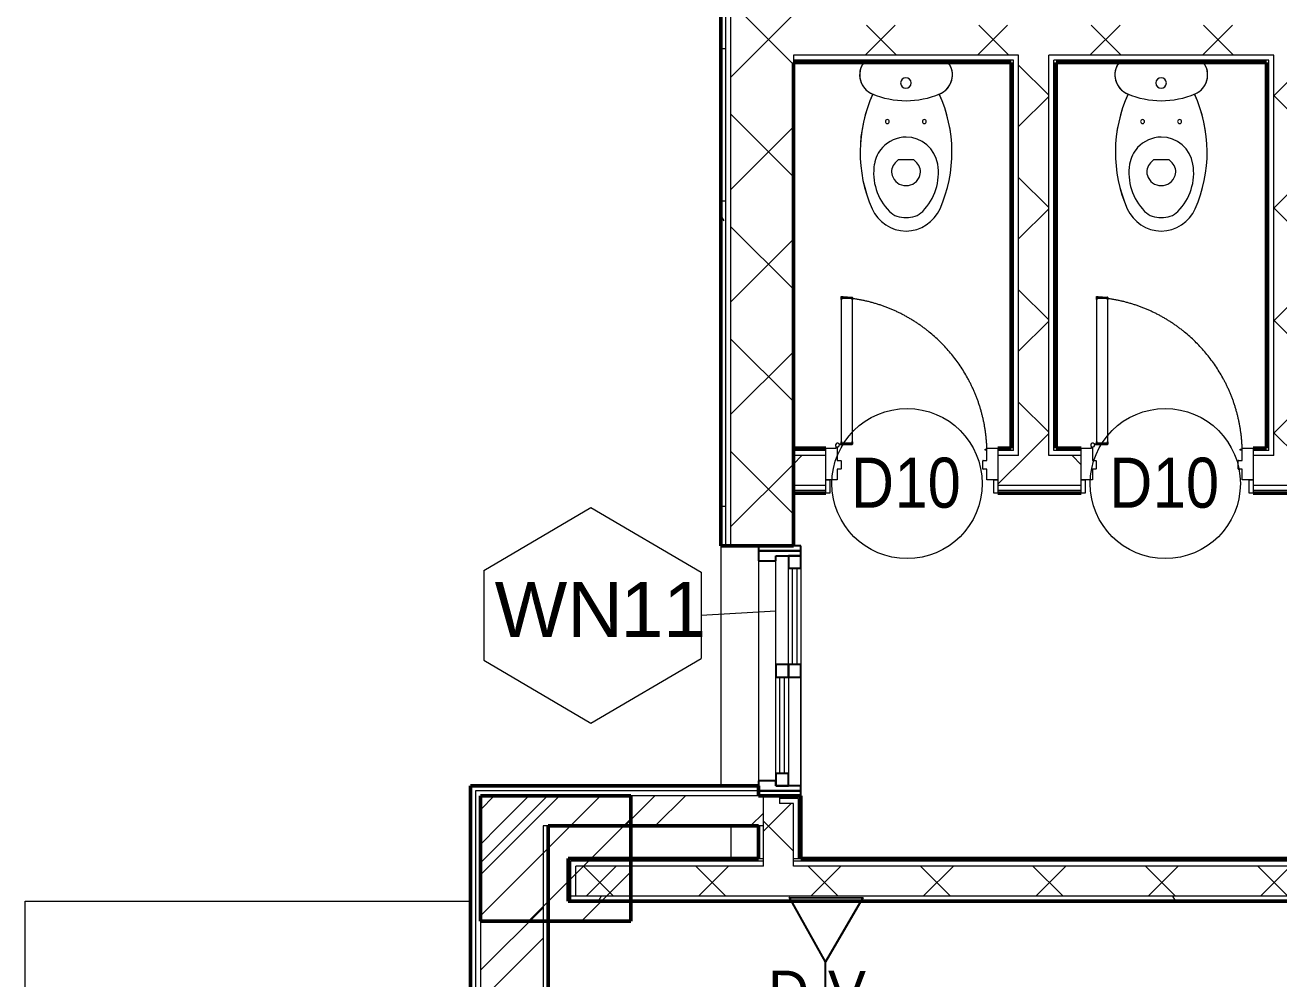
# Model space of a CAD drawing. Header units: millimetres. Extents: x -9358 to 257996, y -67499 to 9117.
# Drawn here: x -2970 to 2040, y -41919 to -38108 of the extents above; entities that cross this region are included whole.
import ezdxf

# ---------------------------------------------------------------- set-up
doc = ezdxf.new("R2010")
doc.units = ezdxf.units.MM
doc.header["$LTSCALE"] = 1000
doc.linetypes.add('Centre', pattern=[31.75, 6.35, -4.7625, 15.875, -4.7625])
for name, color, linetype, lineweight in [('A-COL-RFC-1', 8, 'Continuous', 9), ('A-COL-RFC-2', 8, 'Continuous', 50), ('A-DETL-GENF-1', 8, 'Continuous', 9), ('A-DOOR', 8, 'Continuous', 9), ('A-DOOR-2', 8, 'Centre', 9), ('A-DOR', 8, 'Continuous', 9), ('A-FLR-PAT', 8, 'Continuous', 18), ('A-RMP', 8, 'Continuous', 9), ('A-TYP-DOR', 8, 'Continuous', 0), ('A-TYP-WIN', 8, 'Continuous', 0), ('A-WAL-CLD', 8, 'Continuous', 9), ('A-WAL-CMU', 8, 'Continuous', 50), ('A-WAL-PAT-1', 8, 'Continuous', 9), ('A-WIN', 8, 'Continuous', 9), ('A-WIN-1', 8, 'Continuous', 25), ('A-WIN-2', 8, 'Continuous', 18), ('P-SANR-FIXT', 8, 'Continuous', 9)]:
    doc.layers.add(name, color=color, linetype=linetype, lineweight=lineweight)
for name, color, linetype in [('CCTV', 4, 'Continuous'), ('DATANET', 4, 'Continuous'), ('LC-CABLE -20', 6, 'Continuous')]:
    doc.layers.add(name, color=color, linetype=linetype)
doc.styles.add('Arial_7', font='arial.ttf', dxfattribs={"width": 0.85, "height": 200})
doc.styles.add('Arial_8', font='arial.ttf', dxfattribs={"height": 220})
pattern_1 = [(0, (0, 0), (812.8, 203.2), [33.528, -576.072, 33.528, -576.072, -3251.2]), (0, (0, 0), (812.8, 203.2), [-1219.2, 33.528, -1185.672, 33.528, -576.072, -1422.4]), (0, (0, 0), (812.8, 203.2), [-3048, 33.528, -372.872, 33.528, -982.472]), (120, (304.8, 101.6), (-582.37636, 602.30545), [33.528, -576.072, 33.528, -576.072, -3251.2]), (120, (304.8, 101.6), (-582.37636, 602.30545), [-1219.2, 33.528, -1185.672, 33.528, -576.072, -1422.4]), (120, (304.8, 101.6), (-582.37636, 602.30545), [-3048, 33.528, -372.872, 33.528, -982.472]), (240, (406.4, 508), (-230.42364, -805.50545), [33.528, -576.072, 33.528, -576.072, -3251.2]), (240, (406.4, 508), (-230.42364, -805.50545), [-1219.2, 33.528, -1185.672, 33.528, -576.072, -1422.4]), (240, (406.4, 508), (-230.42364, -805.50545), [-3048, 33.528, -372.872, 33.528, -982.472])]
pattern_2 = [(45, (0, 0), (-251.4472, 251.4472), []), (45, (0, 381), (-251.4472, 251.4472), [])]
pattern_3 = [(45, (0, 0), (-224.5064, 224.5064), []), (135, (0, 0), (-224.5064, -224.5064), [])]

# ---------------------------------------------------------------- blocks, each defined once
blk = doc.blocks.new('Door Tag - Door Tag-41184-01-Ground Floor Plan')
at = {"layer": 'A-TYP-DOR'}
blk.add_circle((0, 0), 3, dxfattribs=at)
blk = doc.blocks.new('Window Tag - Window Tag-41068-01-Ground Floor Plan')
at = {"layer": 'A-TYP-WIN'}
for p, q in [((-4.506, 1.627), (-0.238, 4.142)), ((-0.238, 4.142), (4.181, 1.556)), ((-4.506, 1.627), (-4.506, -1.959)), ((4.181, 1.556), (4.181, -1.888)), ((-4.506, -1.959), (-0.238, -4.474)), ((-0.238, -4.474), (4.181, -1.888))]:
    blk.add_line(p, q, dxfattribs=at)
blk = doc.blocks.new('D-V')
at = {"color": 3}
blk.add_lwpolyline([(1.2, 256.5), (146.9, 0), (-146.9, 0), (1.2, 256.5)], dxfattribs=at)
at = {"layer": 'CCTV', "color": 2}
blk.add_attdef('D-V', (-225.1, 246.5), '', height=170, dxfattribs=at)
blk = doc.blocks.new('WC w Cistern _5_ - 540 x 360mm-V70-01-Ground Floor Furniture Plan')
at = {"layer": 'P-SANR-FIXT'}
for p, q in [((-43.1, 430.6), (-30.8, 418.2)), ((-30.8, 418.2), (30.8, 418.2)), ((30.8, 418.2), (43.1, 430.6))]:
    blk.add_line(p, q, dxfattribs=at)
for centre, radius, start, end in [((1.4, 553), 150, 90.5311, 156.2031), ((1.4, 553), 150, 90.5311, 156.2031), ((-1.4, 553), 150, 23.7969, 89.4689), ((-1.4, 553), 150, 23.7969, 89.4689), ((375, 388.2), 558.4, 156.2031, 204.6097), ((375, 388.2), 558.4, 156.2031, 204.6455), ((90.5, 470.4), 219.9, 135.6026, 189.0939), ((-8.3, 567.1), 81.6, 84.1645, 135.6026), ((8.3, 567.1), 81.6, 44.3974, 95.8355), ((-90.5, 470.4), 219.9, 350.9061, 44.3974), ((-375, 388.2), 558.4, 335.3545, 23.7969), ((-375, 388.2), 558.4, 335.3903, 23.7969), ((0, 463.5), 58.1, 17.1829, 162.8135), ((-7.8, 465.9), 50, 162.8135, 225), ((7.8, 465.9), 50, 315, 17.1829), ((0, 455.9), 128.2, 189.0939, 270.0015), ((0, 455.9), 128.2, 317.5547, 350.9061), ((0, 455.9), 128.2, 269.9985, 317.5547), ((-73.2, 265.4), 7.83, 0, 180), ((-73.2, 265.4), 7.83, 180, 360), ((74.8, 265.4), 7.83, 0, 180), ((74.8, 265.4), 7.83, 180, 0), ((-102.8, 78.7), 82.5, 111.1808, 216.4804), ((-102.8, 78.7), 82.5, 113.1218, 216.7671), ((0, -162.1), 344.3, 66.8782, 113.1218), ((102.8, 78.7), 82.5, 323.5196, 68.8192), ((102.8, 78.7), 82.5, 323.2329, 66.8782), ((0.6, 111.3), 20.9, 0, 180), ((0.6, 111.3), 20.9, 180, 0)]:
    blk.add_arc(centre, radius, start, end, dxfattribs=at)
blk = doc.blocks.new('Wooden door with louvers - WC Wooden door 700 x 2200mm-2594681-01-Ground Floor Furniture Plan')
at = {"layer": 'A-DETL-GENF-1'}
for p, q in [((-343.7, 37), (-299.2, 37)), ((-343.7, -90), (-343.7, 37)), ((-299.2, 37), (-299.2, -5.2)), ((299.2, -5.2), (299.2, 37)), ((299.2, 37), (343.6, 37)), ((343.6, 37), (343.6, -90)), ((-299.2, -5.2), (-284.5, -5.2)), ((-299.2, -40.2), (-299.2, -82.3)), ((-284.5, -40.2), (-299.2, -40.2)), ((-283.4, -6.4), (-283.4, -39)), ((283.4, -39), (283.4, -6.4)), ((284.5, -5.2), (299.2, -5.2)), ((299.2, -40.2), (284.5, -40.2)), ((299.2, -94.4), (299.2, -40.2)), ((-299.2, -90), (-343.7, -90)), ((-299.2, -82.3), (-296, -82.6)), ((-296, -84.9), (-299.2, -85.1)), ((-299.2, -85.1), (-299.2, -90)), ((-296, -82.6), (-295, -82.6)), ((-295, -84.9), (-296, -84.9)), ((-295, -81.7), (-291.9, -81.7)), ((-295, -82.6), (-295, -81.7)), ((-295, -85.7), (-295, -84.9)), ((-291.9, -85.7), (-295, -85.7)), ((-291.9, -81.7), (-291.9, -85.7)), ((302.6, -90), (302.6, -95.8)), ((343.6, -90), (302.6, -90)), ((237.9, -115), (237.9, -105.1)), ((239.2, -109.4), (239.2, -116.3)), ((281.1, -109.4), (239.2, -109.4)), ((239.5, -103.5), (290.2, -103.5)), ((281.1, -115.7), (281.1, -109.4)), ((282.4, -107.1), (282.4, -114.5)), ((291.9, -107.1), (282.4, -107.1)), ((237.9, -691.4), (237.9, -684.2)), ((239.2, -682.9), (239.2, -689.2)), ((239.2, -689.2), (281.1, -689.2)), ((275.5, -695.6), (239.4, -693.1)), ((282.4, -695.6), (275.5, -695.6)), ((281.1, -689.2), (281.1, -682.9)), ((282.4, -684.2), (282.4, -695.6))]:
    blk.add_line(p, q, dxfattribs=at)
for centre, radius, start, end in [((-284.5, -6.4), 1.14, 360, 90), ((-284.5, -39), 1.14, 270, 0), ((284.5, -6.4), 1.14, 90, 180), ((284.5, -39), 1.14, 180, 270), ((297.8, -102), 7.79, 79.787, 191.2068), ((297.8, -102), 7.79, 220.625, 52.5367), ((239.5, -105.1), 1.57, 90, 180), ((239.2, -115), 1.27, 180, 270), ((281.1, -114.5), 1.27, 270, 0), ((239.2, -684.2), 1.27, 90, 180), ((239.5, -691.5), 1.54, 176, 266), ((281.1, -684.2), 1.27, 360, 90)]:
    blk.add_arc(centre, radius, start, end, dxfattribs=at)
at = {"layer": 'A-DOOR'}
for p, q in [((-343.7, 90), (-327.8, 90)), ((-343.7, 37), (-343.7, 90)), ((-327.8, 90), (-327.8, 37)), ((327.8, 90), (343.6, 90)), ((327.8, 37), (327.8, 90)), ((343.6, 90), (343.6, 37)), ((-327.8, 37), (-343.7, 37)), ((343.6, 37), (327.8, 37)), ((239.2, -109.4), (281.1, -109.4)), ((239.2, -493.5), (239.2, -109.4)), ((281.1, -109.4), (281.1, -503.5)), ((239.2, -689.2), (239.2, -493.5)), ((281.1, -503.5), (281.1, -689.2)), ((281.1, -689.2), (239.2, -689.2))]:
    blk.add_line(p, q, dxfattribs=at)
at = {"layer": 'A-DOOR-2'}
blk.add_arc((325.1, -68.8), 624.8, 177.6847, 262.0991, dxfattribs=at)
blk = doc.blocks.new('Sliding_Window_Single_Without vision panel - 1000 X 1000-2718670-01-Ground Floor Furniture Plan')
at = {"layer": 'A-WIN'}
for p, q in [((-395, 85), (-10, 85)), ((475, 85), (40, 85)), ((40, 85), (475, 85)), ((-10, 35), (-395, 35)), ((40, 35), (425, 35)), ((-10, -15), (-425, -15)), ((425, -15), (40, -15)), ((-425, -85), (455, -85))]:
    blk.add_line(p, q, dxfattribs=at)
at = {"layer": 'A-WIN-1'}
for p, q in [((-465, 85), (-485, 85)), ((-485, 85), (-485, 55)), ((-465, 85), (-465, -85)), ((-445, 85), (-465, 85)), ((-465, -85), (-465, 85)), ((-445, -15), (-445, 85)), ((-395, 85), (-445, 85)), ((-445, 85), (-445, 35)), ((-395, 35), (-395, 85)), ((40, 85), (-10, 85)), ((-10, 85), (-10, 35)), ((40, 35), (40, 85)), ((495, 85), (475, 85)), ((475, 85), (475, -15)), ((495, -85), (495, 85)), ((515, 85), (495, 85)), ((495, 85), (495, -85)), ((-445, 35), (-395, 35)), ((-10, 35), (40, 35)), ((40, 35), (-10, 35)), ((-10, 35), (-10, -15)), ((40, -15), (40, 35)), ((475, 35), (425, 35)), ((425, 35), (425, -15)), ((475, -15), (475, 35)), ((-425, -15), (-445, -15)), ((-425, -85), (-425, -15)), ((-10, -15), (40, -15)), ((425, -15), (475, -15)), ((475, -15), (455, -15)), ((455, -15), (455, -85)), ((-485, -85), (-465, -85)), ((-465, -85), (-425, -85)), ((455, -85), (475, -85))]:
    blk.add_line(p, q, dxfattribs=at)
at = {"layer": 'A-WIN-2'}
for p, q in [((-10, 70), (-395, 70)), ((-395, 70), (-395, 50)), ((-10, 50), (-10, 70)), ((-395, 50), (-10, 50)), ((425, 20), (40, 20)), ((40, 20), (40, 0)), ((40, 0), (425, 0)), ((425, 0), (425, 20))]:
    blk.add_line(p, q, dxfattribs=at)
blk = doc.blocks.new('G')
at = {"layer": 'A-COL-RFC-1'}
h = blk.add_hatch(dxfattribs=at)
h.set_pattern_fill('FP_4', color=256, style=0, pattern_type=2)
h.set_pattern_definition([(45, (0, 0), (-106.066, 106.066), [])])
h.paths.add_polyline_path([(-1150, -41540), (-550, -41540), (-550, -41040), (-1150, -41040)], flags=0)
at = {"layer": 'A-WAL-PAT-1'}
h = blk.add_hatch(dxfattribs=at)
h.set_pattern_fill('FP_2', color=256, style=0, pattern_type=2)
h.set_pattern_definition(pattern_1)
h.paths.add_polyline_path([(-190, -40040), (-170, -40040), (-170, -36460), (-190, -36460), (-190, -38659)], flags=0)
h = blk.add_hatch(dxfattribs=at)
h.set_pattern_fill('FP_3', color=256, style=0, pattern_type=2)
h.set_pattern_definition(pattern_3)
h.paths.add_polyline_path([(100, -40040), (100, -36460), (-150, -36460), (-150, -40040)], flags=0)
h = blk.add_hatch(dxfattribs=at)
h.set_pattern_fill('FP_3', color=256, style=0, pattern_type=2)
h.set_pattern_definition(pattern_3)
h.paths.add_polyline_path([(4065.9, -38080), (4410, -38080), (4410, -37960), (100, -37960), (100, -38080), (3082.8, -38080)], flags=0)
h = blk.add_hatch(dxfattribs=at)
h.set_pattern_fill('FP_3', color=256, style=0, pattern_type=2)
h.set_pattern_definition(pattern_3)
h.paths.add_polyline_path([(1116.5, -39680), (1120, -39680), (1120, -38080), (1000, -38080), (1000, -39680)], flags=0)
h = blk.add_hatch(dxfattribs=at)
h.set_pattern_fill('FP_3', color=256, style=0, pattern_type=2)
h.set_pattern_definition(pattern_3)
h.paths.add_polyline_path([(2140, -39680), (2140, -38080), (2020, -38080), (2020, -39680), (2099.6, -39680)], flags=0)
h = blk.add_hatch(dxfattribs=at)
h.set_pattern_fill('FP_3', color=256, style=0, pattern_type=2)
h.set_pattern_definition(pattern_3)
h.paths.add_polyline_path([(4290, -39800), (4290, -39680), (1937.3, -39680), (1937.3, -39800), (4260, -39800)], flags=0)
h.paths.add_polyline_path([(1116.5, -39800), (1250, -39800), (1250, -39680), (917.3, -39680), (917.3, -39800), (941.5, -39800)], flags=0)
h.paths.add_polyline_path([(230, -39800), (230, -39680), (100, -39680), (100, -39800), (216.7, -39800)], flags=0)
h = blk.add_hatch(dxfattribs=at)
h.set_pattern_fill('FP_2', color=256, style=0, pattern_type=2)
h.set_pattern_definition(pattern_1)
h.paths.add_polyline_path([(-1170, -57500), (-1170, -56850), (-1190, -56850), (-1190, -57500)], flags=0)
h.paths.add_polyline_path([(-1170, -53950), (-1170, -52150), (-1190, -52150), (-1190, -53950)], flags=0)
h.paths.add_polyline_path([(-1170, -49650), (-1170, -48015), (-1190, -48015), (-1190, -49650)], flags=0)
h.paths.add_polyline_path([(-1170, -45515), (-1170, -44300), (-1190, -44300), (-1190, -45515)], flags=0)
h.paths.add_polyline_path([(-1190, -42300), (-1170, -42300), (-1170, -41020), (-1190, -41020), (-1190, -41549.9)], flags=0)
h = blk.add_hatch(dxfattribs=at)
h.set_pattern_fill('FP_1', color=256, style=0, pattern_type=2)
h.set_pattern_definition(pattern_2)
h.paths.add_polyline_path([(-1150, -41160), (-20, -41160), (-20, -41040), (-1150, -41040)], flags=0)
h = blk.add_hatch(dxfattribs=at)
h.set_pattern_fill('FP_3', color=256, style=0, pattern_type=2)
h.set_pattern_definition(pattern_3)
h.paths.add_polyline_path([(-20, -41320), (100, -41320), (100, -41070), (45, -41070), (45, -41040), (-20, -41040), (-20, -41300)], flags=0)
h = blk.add_hatch(dxfattribs=at)
h.set_pattern_fill('FP_1', color=256, style=0, pattern_type=2)
h.set_pattern_definition(pattern_2)
h.paths.add_polyline_path([(-1150, -57250), (-900, -57250), (-900, -56850), (-1150, -56850), (-1150, -57088.7)], flags=0)
h.paths.add_polyline_path([(-1150, -53950), (-900, -53950), (-900, -53600), (-1150, -53600), (-1150, -53836.4)], flags=0)
h.paths.add_polyline_path([(-900, -53000), (-900, -52170), (-1130, -52170), (-1130, -52150), (-1150, -52150), (-1150, -53000)], flags=0)
h.paths.add_polyline_path([(-1150, -49650), (-1130, -49650), (-1130, -49630), (-900, -49630), (-900, -49500), (-1150, -49500)], flags=0)
h.paths.add_polyline_path([(-1150, -48900), (-900, -48900), (-900, -48035), (-1130, -48035), (-1130, -48015), (-1150, -48015), (-1150, -48777.2)], flags=0)
h.paths.add_polyline_path([(-1130, -45515), (-1130, -45495), (-900, -45495), (-900, -45200), (-1150, -45200), (-1150, -45515)], flags=0)
h.paths.add_polyline_path([(-900, -44700), (-900, -44320), (-1130, -44320), (-1130, -44300), (-1150, -44300), (-1150, -44700)], flags=0)
h.paths.add_polyline_path([(-1130, -42300), (-1130, -42280), (-900, -42280), (-900, -41160), (-1150, -41160), (-1150, -42300)], flags=0)
h = blk.add_hatch(dxfattribs=at)
h.set_pattern_fill('FP_2', color=256, style=0, pattern_type=2)
h.set_pattern_definition(pattern_1)
h.paths.add_polyline_path([(-880, -57250), (-880, -56850), (-900, -56850), (-900, -57250)], flags=0)
h.paths.add_polyline_path([(-900, -53950), (-880, -53950), (-880, -53600), (-900, -53600), (-900, -53836.4)], flags=0)
h.paths.add_polyline_path([(-900, -53000), (-880, -53000), (-880, -52170), (-900, -52170), (-900, -52390.9)], flags=0)
h.paths.add_polyline_path([(-900, -49630), (-880, -49630), (-880, -49500), (-900, -49500)], flags=0)
h.paths.add_polyline_path([(-880, -48900), (-880, -48035), (-900, -48035), (-900, -48900)], flags=0)
h.paths.add_polyline_path([(-900, -45495), (-880, -45495), (-880, -45200), (-900, -45200)], flags=0)
h.paths.add_polyline_path([(-880, -44700), (-880, -44320), (-900, -44320), (-900, -44700)], flags=0)
h.paths.add_polyline_path([(-880, -42280), (-880, -41160), (-900, -41160), (-900, -42280), (-880.4, -42280)], flags=0)
h = blk.add_hatch(dxfattribs=at)
h.set_pattern_fill('FP_2', color=256, style=0, pattern_type=2)
h.set_pattern_definition(pattern_1)
h.paths.add_polyline_path([(-20, -41290), (-20, -41160), (-40, -41160), (-40, -41290)], flags=0)
h = blk.add_hatch(dxfattribs=at)
h.set_pattern_fill('FP_3', color=256, style=0, pattern_type=2)
h.set_pattern_definition(pattern_3)
h.paths.add_polyline_path([(4065.9, -41440), (6360, -41440), (6360, -41320), (-770, -41320), (-770, -41440), (133.4, -41440)], flags=0)
h = blk.add_hatch(dxfattribs=at)
h.set_pattern_fill('FP_2', color=256, style=0, pattern_type=2)
h.set_pattern_definition(pattern_1)
h.paths.add_polyline_path([(6820, -41460), (6840, -41460), (6840, -41440), (-790, -41440), (-790, -41460), (6523.7, -41460)], flags=0)
at = {"layer": 'A-COL-RFC-2'}
for p, q in [((-550, -41040), (-1150, -41040)), ((-1150, -41040), (-1150, -41540)), ((-550, -41540), (-550, -41040)), ((-1150, -41540), (-550, -41540))]:
    blk.add_line(p, q, dxfattribs=at)
at = {"layer": 'A-FLR-PAT'}
for p, q in [((-190, -40040), (-190, -41000)), ((-150, -41160), (-150, -41290))]:
    blk.add_line(p, q, dxfattribs=at)
at = {"layer": 'A-RMP'}
for p, q in [((-2970, -57770), (-2970, -41460)), ((-2970, -41460), (-1190, -41460))]:
    blk.add_line(p, q, dxfattribs=at)
at = {"layer": 'A-WAL-CLD'}
for p, q in [((-170, -40040), (-170, -36460)), ((-150, -40040), (-150, -36460)), ((1000, -38080), (100, -38080)), ((100, -38080), (100, -38110)), ((980, -38100), (100, -38100)), ((980, -39660), (980, -38100)), ((1000, -39680), (1000, -38080)), ((1120, -39680), (1120, -38080)), ((2020, -38080), (1120, -38080)), ((1140, -39660), (1140, -38100)), ((2000, -38100), (1140, -38100)), ((2000, -39660), (2000, -38100)), ((2020, -39680), (2020, -38080)), ((230, -39660), (100, -39660)), ((980, -39660), (917.3, -39660)), ((1250, -39660), (1140, -39660)), ((2000, -39660), (1937.3, -39660)), ((230, -39680), (100, -39680)), ((1000, -39680), (917.3, -39680)), ((1250, -39680), (1120, -39680)), ((2020, -39680), (1937.3, -39680)), ((230, -39800), (100, -39800)), ((230, -39820), (100, -39820)), ((1250, -39800), (917.3, -39800)), ((1250, -39820), (917.3, -39820)), ((4410, -39800), (1937.3, -39800)), ((4430, -39820), (1937.3, -39820)), ((-1170, -41020), (-1170, -42300)), ((-40, -41020), (-1170, -41020)), ((-1150, -41040), (-1150, -42300)), ((-40, -41040), (-1150, -41040)), ((-20, -41320), (-20, -41040)), ((45, -41040), (45, -41070)), ((120, -41050), (45, -41050)), ((100, -41070), (45, -41070)), ((100, -41320), (100, -41070)), ((120, -41290), (120, -41050)), ((-880, -41160), (-900, -41160)), ((-900, -41160), (-900, -42280)), ((-20, -41160), (-40, -41160)), ((-20, -41300), (-790, -41300)), ((-790, -41300), (-790, -41460)), ((-770, -41440), (-770, -41320)), ((-20, -41320), (-770, -41320)), ((-40, -41290), (-20, -41290)), ((100, -41290), (130, -41290)), ((6332, -41300), (100, -41300)), ((6360, -41320), (100, -41320)), ((6360, -41440), (-790, -41440))]:
    blk.add_line(p, q, dxfattribs=at)
at = {"layer": 'A-WAL-CMU'}
for p, q in [((-190, -36460), (-190, -40040)), ((100, -38110), (970, -38110)), ((100, -40040), (100, -38110)), ((970, -38110), (970, -39650)), ((1150, -39650), (1150, -38110)), ((1150, -38110), (1990, -38110)), ((1990, -38110), (1990, -39650)), ((230, -39650), (100, -39650)), ((100, -39650), (100, -39830)), ((970, -39650), (917.3, -39650)), ((1250, -39650), (1150, -39650)), ((1990, -39650), (1937.3, -39650)), ((100, -39830), (230, -39830)), ((917.3, -39830), (1250, -39830)), ((1937.3, -39830), (4440, -39830)), ((-190, -40040), (100, -40040)), ((-1190, -41000), (-1190, -42300)), ((-40, -41000), (-1190, -41000)), ((-40, -41040), (-40, -41000)), ((130, -41040), (-40, -41040)), ((130, -41290), (130, -41040)), ((-880, -42280), (-880, -41160)), ((-880, -41160), (-40, -41160)), ((-40, -41160), (-40, -41290)), ((-40, -41290), (-800, -41290)), ((-800, -41290), (-800, -41460)), ((6332, -41290), (130, -41290)), ((-800, -41460), (6820, -41460))]:
    blk.add_line(p, q, dxfattribs=at)
at = {"layer": 'A-DOR', "rotation": 180}
for p in [(573.7, -39740), (1593.7, -39740)]:
    blk.add_blockref('Wooden door with louvers - WC Wooden door 700 x 2200mm-2594681-01-Ground Floor Furniture Plan', p, dxfattribs=at)
at = {"layer": 'A-WIN', "rotation": 269.9999999999998}
blk.add_blockref('Sliding_Window_Single_Without vision panel - 1000 X 1000-2718670-01-Ground Floor Furniture Plan', (45, -40525), dxfattribs=at)
at = {"layer": 'P-SANR-FIXT', "rotation": 180}
for p in [(550, -38080), (1570, -38080)]:
    blk.add_blockref('WC w Cistern _5_ - 540 x 360mm-V70-01-Ground Floor Furniture Plan', p, dxfattribs=at)

msp = doc.modelspace()

# ---------------------------------------------------------------- block references
msp.add_blockref('G', (0, -148.1))

# ---------------------------------------------------------------- next in the draw order: linework, layer by layer
at = {"layer": 'A-TYP-WIN'}
msp.add_line((30, -40450), (-268, -40466.6), dxfattribs=at)
at = {"layer": 'LC-CABLE -20', "color": 3}
msp.add_line((228, -42173), (228, -41844), dxfattribs=at)

# ---------------------------------------------------------------- next in the draw order: block references
at = {"layer": 'A-TYP-DOR', "xscale": 99.99999999999991, "yscale": 99.99999999999991, "zscale": 99.99999999999991}
for p in [(554, -39940), (1586, -39940)]:
    msp.add_blockref('Door Tag - Door Tag-41184-01-Ground Floor Plan', p, dxfattribs=at)
at = {"layer": 'A-TYP-WIN', "xscale": 99.99999999999991, "yscale": 99.99999999999991, "zscale": 99.99999999999991}
msp.add_blockref('Window Tag - Window Tag-41068-01-Ground Floor Plan', (-686.2, -40450), dxfattribs=at)
at = {"layer": 'DATANET', "color": 3}
ref = msp.add_blockref('D-V', (230.9, -41594.8), dxfattribs=dict(at, rotation=179.7144752231433))
ref.add_attrib('D-V', 'D-V', (-2.3, -42055.4), dxfattribs={"layer": 'CCTV', "color": 3, "height": 170, "rotation": 359.7145})

# ---------------------------------------------------------------- next in the draw order: texts
at = {"layer": 'A-TYP-DOR', "char_height": 200, "attachment_point": 1, "style": 'Arial_7'}
for s, insert, width in [('D', (330.3, -39836.4), 211.245), ('10', (504.6, -39836.4), 327.088), ('D', (1362.3, -39836.4), 211.245), ('10', (1536.6, -39836.4), 327.088)]:
    msp.add_mtext(s, dxfattribs=dict(at, insert=insert, width=width))
at = {"layer": 'A-TYP-WIN', "char_height": 220, "attachment_point": 1, "style": 'Arial_8'}
for s, insert, width in [('WN', (-1093.6, -40333.1), 609.282), ('11', (-590.9, -40333.1), 376.793)]:
    msp.add_mtext(s, dxfattribs=dict(at, insert=insert, width=width))

doc.saveas('drawing.dxf')
